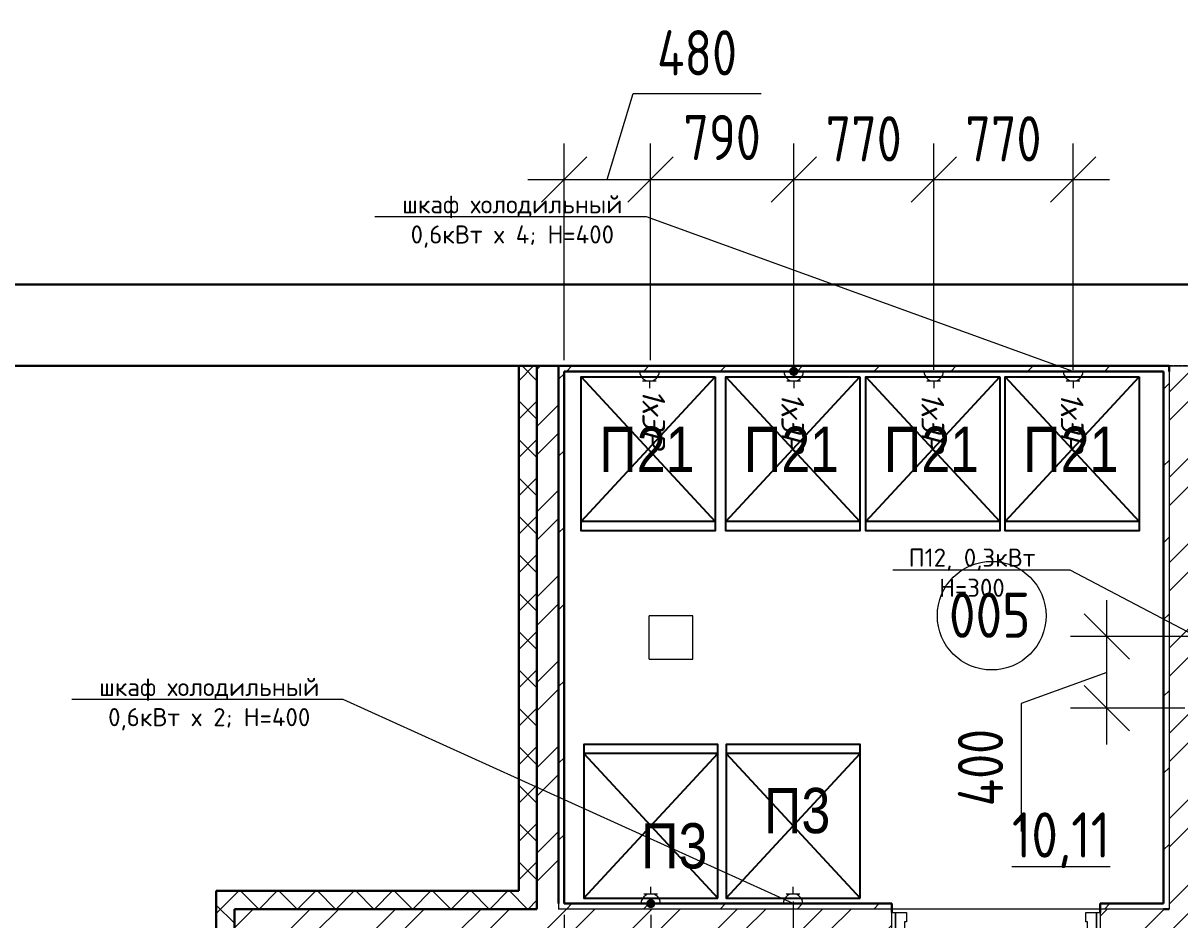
# Model space of a CAD drawing. Header units: millimetres. Extents: x -215207 to 92095, y -30385 to 123050.
# Drawn here: x -90483 to -84096, y 31650 to 36604 of the extents above; entities that cross this region are included whole.
import ezdxf
from ezdxf import colors
from ezdxf.entities.mleader import LeaderData, LeaderLine
from ezdxf.enums import TextEntityAlignment as Align
from ezdxf.math import Vec2, Vec3

# ---------------------------------------------------------------- set-up
doc = ezdxf.new("R2010")
doc.units = ezdxf.units.MM
doc.linetypes.add('ADSK_Линия сетки', pattern=[25, 20, -2.5, 0, -2.5])
for name, color, linetype, lineweight in [('Двери', 7, 'Continuous', 9), ('ДОНМ_ТХ_Анно', 84, 'Continuous', 20), ('Каркас_Импост', 7, 'Continuous', 9), ('Марки помещений', 7, 'Continuous', 20), ('Монтажный зазор', 7, 'Continuous', 9), ('Оси', 7, 'Continuous', 9), ('Панель', 7, 'Continuous', 30), ('Перекрытия', 7, 'Continuous', 18), ('Стены', 7, 'Continuous', 18), ('Стены разрез', 7, 'Continuous', 30), ('Стены штриховка', 7, 'Continuous', 9), ('ЭОМ', 1, 'Continuous', 18)]:
    doc.layers.add(name, color=color, linetype=linetype, lineweight=lineweight)
doc.layers.add('ТХ Подключения ЭОМ', color=7, linetype='Continuous', lineweight=18, true_color=0x003efa)
doc.layers.add('тх размеры розетки', color=7, linetype='Continuous', true_color=0xe91640)
doc.layers.add('ТХ_ПД_ЭО (все электрическое оборудование - кроме вытяжных зонтов)', color=20, linetype='Continuous')
doc.styles.add('GOST Common_3', font='GOST_Common.ttf', dxfattribs={"width": 0.9, "height": 2.5})
doc.styles.add('TX Text.Base', font='calibril.ttf', dxfattribs={"height": 250})
doc.styles.add('ГОСТ 2.304', font='CS_Gost2304.shx')
doc.styles.add('Розетки', font='isocpeui.ttf', dxfattribs={"height": 125})
doc.styles.add('ТХ_ДОНМ', font='ARIALN.TTF')
doc.dimstyles.new('СПДС', dxfattribs={"dimscale": 100, "dimtxt": 2.5, "dimasz": 2.5, "dimexe": 2, "dimexo": 0.625, "dimgap": 1, "dimtad": 1, "dimdec": 0, "dimtxsty": 'ГОСТ 2.304', "dimblk": 'OBLIQUE', "dimblk1": 'OBLIQUE', "dimblk2": 'OBLIQUE', "dimcen": 2.5, "dimdle": 2, "dimadec": 0, "dimazin": 2, "dimtfac": 0.75, "dimtdec": 4, "dimtmove": 1, "dimatfit": 3, "dimfxl": 0, "dimtolj": 1, "dimarcsym": 0})
pattern_1 = [(45, (-106999.95, 7949.98), (-235.7317, 235.7317), []), (45, (-106842.8, 7949.98), (-235.7317, 235.7317), [])]
pattern_2 = [(45, (-106999.95, 7949.98), (-212.132, 212.132), [])]
pattern_3 = [(45, (-106999.95, 7949.98), (-106.066, 106.066), []), (135, (-106999.95, 7949.98), (-106.066, -106.066), [])]

# ---------------------------------------------------------------- blocks, each defined once
blk = doc.blocks.new('розетка')
at = {"layer": 'ЭОМ', "lineweight": 5}
for p, q in [((701310.2, -755415.6), (701310.2, -755363.4)), ((701238.5, -755487.3), (701382, -755487.3)), ((701260.2, -755415.6), (701310.2, -755415.6)), ((701310.2, -755415.6), (701360.3, -755415.6))]:
    blk.add_line(p, q, dxfattribs=at)
blk.add_arc((701310.2, -755487.3), 71.7, 0, 180, dxfattribs=at)
blk = doc.blocks.new('AC_Дверь_Однопольная_Деревянная - Дв-11_1_2200х1100_Пр_Подвал_ПВХ-4936276-План подвала смеж')
at = {"layer": 'Каркас_Импост'}
for p, q in [((-555, 60), (-505, 60)), ((-555, -40), (-555, 60)), ((-505, 60), (-505, 10)), ((-505, 10), (-495, 10)), ((-495, 10), (-495, -40)), ((495, 10), (505, 10)), ((495, -40), (495, 10)), ((505, 60), (555, 60)), ((505, 10), (505, 60)), ((555, 60), (555, -40)), ((-495, -40), (-555, -40)), ((555, -40), (495, -40))]:
    blk.add_line(p, q, dxfattribs=at)
at = {"layer": 'Монтажный зазор'}
for p, q in [((-575, 60), (-555, 60)), ((-575, -40), (-575, 60)), ((-555, 60), (-555, -40)), ((555, 60), (575, 60)), ((555, -40), (555, 60)), ((575, 60), (575, -40)), ((-555, -40), (-575, -40)), ((575, -40), (555, -40))]:
    blk.add_line(p, q, dxfattribs=at)
at = {"layer": 'Панель'}
for p, q in [((-505, 1070), (-455, 1070)), ((-505, 60), (-505, 1070)), ((-455, 1070), (-455, 60)), ((-455, 60), (-505, 60))]:
    blk.add_line(p, q, dxfattribs=at)
at = {"layer": 'Панель', "lineweight": 9}
blk.add_arc((-505, 60), 1010, 0, 90, dxfattribs=at)
blk = doc.blocks.new('ADSK_Марка_Помещение_ОдноЗначение_Номер - Номер-462100-План подвала смеж')
at = {"layer": 'Марки помещений'}
blk.add_circle((0, 0), 3, dxfattribs=at)
blk = doc.blocks.new('Холодильник')
at = {"layer": 'ТХ_ПД_ЭО (все электрическое оборудование - кроме вытяжных зонтов)', "color": 30, "flags": 128}
blk.add_lwpolyline([(-282397, 147834.8), (-282397, 148684.8), (-281657, 148684.8), (-281657, 147834.8)], close=True, dxfattribs=at)
blk.add_lwpolyline([(-281657, 147834.8), (-282397, 148634.6), (-281657, 148634.8), (-282397, 147834.8)], dxfattribs=at)
blk = doc.blocks.new('_Dot')
at = {"color": 0, "linetype": 'ByBlock', "lineweight": -2}
blk.add_line((-0.5, 0), (-1, 0), dxfattribs=at)
at = {"color": 0, "linetype": 'ByBlock', "const_width": 0.5}
blk.add_lwpolyline([(-0.25, 0, 1), (0.25, 0, 1)], format="xyb", close=True, dxfattribs=at)
blk = doc.blocks.new('_Oblique')
at = {"color": 0, "linetype": 'ByBlock', "lineweight": -2}
blk.add_line((-0.5, -0.5), (0.5, 0.5), dxfattribs=at)
blk = doc.blocks.new('*D3555')
at = {"layer": 'Defpoints', "color": 0, "ltscale": 100, "transparency": 16777216}
for p in [(-87018.4, 35740), (-87495.9, 34680.2), (-87018.4, 34680.2)]:
    blk.add_point(p, dxfattribs=at)
at = {"layer": 'тх размеры розетки', "color": 0, "lineweight": 9, "ltscale": 100, "transparency": 16777216}
for p, q in [((-87257.2, 35740), (-87114.7, 36215)), ((-87114.7, 36215), (-86408.4, 36215)), ((-87495.9, 34742.7), (-87495.9, 35940)), ((-87018.4, 34742.7), (-87018.4, 35940)), ((-87695.9, 35740), (-86818.4, 35740))]:
    blk.add_line(p, q, dxfattribs=at)
at = {"layer": 'тх размеры розетки', "color": 0, "lineweight": 9, "ltscale": 100, "transparency": 16777216, "xscale": 250, "yscale": 250, "zscale": 250, "rotation": 180}
blk.add_blockref('_Oblique', (-87495.9, 35740), dxfattribs=at)
at = {"layer": 'тх размеры розетки', "color": 0, "lineweight": 9, "ltscale": 100, "transparency": 16777216, "xscale": 250, "yscale": 250, "zscale": 250}
blk.add_blockref('_Oblique', (-87018.4, 35740), dxfattribs=at)
at = {"layer": 'тх размеры розетки', "color": 0, "ltscale": 100, "transparency": 16777216, "insert": (-86761.6, 36440), "char_height": 250, "attachment_point": 5, "style": 'ГОСТ 2.304', "bg_fill": 3, "box_fill_scale": 1.1, "bg_fill_color": 256, "bg_fill_true_color": 13158600, "bg_fill_transparency": 0}
blk.add_mtext('\\A1;480', dxfattribs=at)
blk = doc.blocks.new('*D3556')
at = {"layer": 'Defpoints', "color": 0, "ltscale": 100, "transparency": 16777216}
for p in [(-86227.9, 35740), (-87018.4, 34680.2), (-86227.9, 34626.4)]:
    blk.add_point(p, dxfattribs=at)
at = {"layer": 'тх размеры розетки', "color": 0, "lineweight": 9, "ltscale": 100, "transparency": 16777216}
for p, q in [((-87018.4, 34742.7), (-87018.4, 35940)), ((-86227.9, 34688.9), (-86227.9, 35940)), ((-87218.4, 35740), (-86027.9, 35740))]:
    blk.add_line(p, q, dxfattribs=at)
at = {"layer": 'тх размеры розетки', "color": 0, "lineweight": 9, "ltscale": 100, "transparency": 16777216, "xscale": 250, "yscale": 250, "zscale": 250, "rotation": 180}
blk.add_blockref('_Oblique', (-87018.4, 35740), dxfattribs=at)
at = {"layer": 'тх размеры розетки', "color": 0, "lineweight": 9, "ltscale": 100, "transparency": 16777216, "xscale": 250, "yscale": 250, "zscale": 250}
blk.add_blockref('_Oblique', (-86227.9, 35740), dxfattribs=at)
at = {"layer": 'тх размеры розетки', "color": 0, "ltscale": 100, "transparency": 16777216, "insert": (-86623.1, 35972.3), "char_height": 250, "attachment_point": 5, "style": 'ГОСТ 2.304', "bg_fill": 3, "box_fill_scale": 1.1, "bg_fill_color": 256, "bg_fill_true_color": 13158600, "bg_fill_transparency": 0}
blk.add_mtext('\\A1;790', dxfattribs=at)
blk = doc.blocks.new('*D3557')
at = {"layer": 'Defpoints', "color": 0, "ltscale": 100, "transparency": 16777216}
for p in [(-85454.7, 35740), (-86227.9, 34626.4), (-85454.7, 34626.4)]:
    blk.add_point(p, dxfattribs=at)
at = {"layer": 'тх размеры розетки', "color": 0, "lineweight": 9, "ltscale": 100, "transparency": 16777216}
for p, q in [((-86227.9, 34688.9), (-86227.9, 35940)), ((-85454.7, 34688.9), (-85454.7, 35940)), ((-86427.9, 35740), (-85254.7, 35740))]:
    blk.add_line(p, q, dxfattribs=at)
at = {"layer": 'тх размеры розетки', "color": 0, "lineweight": 9, "ltscale": 100, "transparency": 16777216, "xscale": 250, "yscale": 250, "zscale": 250, "rotation": 180}
blk.add_blockref('_Oblique', (-86227.9, 35740), dxfattribs=at)
at = {"layer": 'тх размеры розетки', "color": 0, "lineweight": 9, "ltscale": 100, "transparency": 16777216, "xscale": 250, "yscale": 250, "zscale": 250}
blk.add_blockref('_Oblique', (-85454.7, 35740), dxfattribs=at)
at = {"layer": 'тх размеры розетки', "color": 0, "ltscale": 100, "transparency": 16777216, "insert": (-85841.3, 35965), "char_height": 250, "attachment_point": 5, "style": 'ГОСТ 2.304', "bg_fill": 3, "box_fill_scale": 1.1, "bg_fill_color": 256, "bg_fill_true_color": 13158600, "bg_fill_transparency": 0}
blk.add_mtext('\\A1;770', dxfattribs=at)
blk = doc.blocks.new('*D3558')
at = {"layer": 'Defpoints', "color": 0, "ltscale": 100, "transparency": 16777216}
for p in [(-84685.3, 35740), (-85454.7, 34626.4), (-84685.3, 34626.4)]:
    blk.add_point(p, dxfattribs=at)
at = {"layer": 'тх размеры розетки', "color": 0, "lineweight": 9, "ltscale": 100, "transparency": 16777216}
for p, q in [((-85454.7, 34688.9), (-85454.7, 35940)), ((-84685.3, 34688.9), (-84685.3, 35940)), ((-85654.7, 35740), (-84485.3, 35740))]:
    blk.add_line(p, q, dxfattribs=at)
at = {"layer": 'тх размеры розетки', "color": 0, "lineweight": 9, "ltscale": 100, "transparency": 16777216, "xscale": 250, "yscale": 250, "zscale": 250, "rotation": 180}
blk.add_blockref('_Oblique', (-85454.7, 35740), dxfattribs=at)
at = {"layer": 'тх размеры розетки', "color": 0, "lineweight": 9, "ltscale": 100, "transparency": 16777216, "xscale": 250, "yscale": 250, "zscale": 250}
blk.add_blockref('_Oblique', (-84685.3, 35740), dxfattribs=at)
at = {"layer": 'тх размеры розетки', "color": 0, "ltscale": 100, "transparency": 16777216, "insert": (-85070, 35965), "char_height": 250, "attachment_point": 5, "style": 'ГОСТ 2.304', "bg_fill": 3, "box_fill_scale": 1.1, "bg_fill_color": 256, "bg_fill_true_color": 13158600, "bg_fill_transparency": 0}
blk.add_mtext('\\A1;770', dxfattribs=at)
blk = doc.blocks.new('*D3559')
at = {"layer": 'Defpoints', "color": 0, "ltscale": 100, "transparency": 16777216}
for p in [(-87495.9, 31740.2), (-87017.1, 31740.2), (-87017.1, 31162.4)]:
    blk.add_point(p, dxfattribs=at)
at = {"layer": 'тх размеры розетки', "color": 0, "lineweight": 9, "ltscale": 100, "transparency": 16777216}
for p, q in [((-87495.9, 31677.7), (-87495.9, 30962.4)), ((-87017.1, 31677.7), (-87017.1, 30962.4)), ((-87695.9, 31162.4), (-86817.1, 31162.4)), ((-87256.5, 31162.4), (-87039, 30437.4)), ((-87039, 30437.4), (-86332.8, 30437.4))]:
    blk.add_line(p, q, dxfattribs=at)
at = {"layer": 'тх размеры розетки', "color": 0, "lineweight": 9, "ltscale": 100, "transparency": 16777216, "xscale": 250, "yscale": 250, "zscale": 250, "rotation": 180}
blk.add_blockref('_Oblique', (-87495.9, 31162.4), dxfattribs=at)
at = {"layer": 'тх размеры розетки', "color": 0, "lineweight": 9, "ltscale": 100, "transparency": 16777216, "xscale": 250, "yscale": 250, "zscale": 250}
blk.add_blockref('_Oblique', (-87017.1, 31162.4), dxfattribs=at)
at = {"layer": 'тх размеры розетки', "color": 0, "ltscale": 100, "transparency": 16777216, "insert": (-86685.9, 30662.4), "char_height": 250, "attachment_point": 5, "style": 'ГОСТ 2.304', "bg_fill": 3, "box_fill_scale": 1.1, "bg_fill_color": 256, "bg_fill_true_color": 13158600, "bg_fill_transparency": 0}
blk.add_mtext('\\A1;480', dxfattribs=at)
blk = doc.blocks.new('*D3560')
at = {"layer": 'Defpoints', "color": 0, "ltscale": 100, "transparency": 16777216}
for p in [(-86231.7, 31813.6), (-87017.1, 31740.2), (-86231.7, 31162.4)]:
    blk.add_point(p, dxfattribs=at)
at = {"layer": 'тх размеры розетки', "color": 0, "lineweight": 9, "ltscale": 100, "transparency": 16777216}
for p, q in [((-86231.7, 31751.1), (-86231.7, 30962.4)), ((-87017.1, 31677.7), (-87017.1, 30962.4)), ((-87217.1, 31162.4), (-86031.7, 31162.4))]:
    blk.add_line(p, q, dxfattribs=at)
at = {"layer": 'тх размеры розетки', "color": 0, "lineweight": 9, "ltscale": 100, "transparency": 16777216, "xscale": 250, "yscale": 250, "zscale": 250, "rotation": 180}
blk.add_blockref('_Oblique', (-87017.1, 31162.4), dxfattribs=at)
at = {"layer": 'тх размеры розетки', "color": 0, "lineweight": 9, "ltscale": 100, "transparency": 16777216, "xscale": 250, "yscale": 250, "zscale": 250}
blk.add_blockref('_Oblique', (-86231.7, 31162.4), dxfattribs=at)
at = {"layer": 'тх размеры розетки', "color": 0, "ltscale": 100, "transparency": 16777216, "insert": (-86624.4, 31394.7), "char_height": 250, "attachment_point": 5, "style": 'ГОСТ 2.304', "bg_fill": 3, "box_fill_scale": 1.1, "bg_fill_color": 256, "bg_fill_true_color": 13158600, "bg_fill_transparency": 0}
blk.add_mtext('\\A1;790', dxfattribs=at)
blk = doc.blocks.new('*D3564')
at = {"layer": 'Defpoints', "color": 0, "ltscale": 100, "transparency": 16777216}
for p in [(-84498.9, 33215.5), (-83952.1, 33215.5), (-84005.9, 32819.8)]:
    blk.add_point(p, dxfattribs=at)
at = {"layer": 'тх размеры розетки', "color": 0, "lineweight": 9, "ltscale": 100, "transparency": 16777216}
for p, q in [((-84498.9, 32619.8), (-84498.9, 33415.5)), ((-84014.6, 33215.5), (-84698.9, 33215.5)), ((-84498.9, 33017.7), (-84971.6, 32844.7)), ((-84971.6, 32844.7), (-84971.6, 32138.5)), ((-84068.4, 32819.8), (-84698.9, 32819.8))]:
    blk.add_line(p, q, dxfattribs=at)
at = {"layer": 'тх размеры розетки', "color": 0, "lineweight": 9, "ltscale": 100, "transparency": 16777216, "xscale": 250, "yscale": 250, "zscale": 250}
for p, rotation in [((-84498.9, 33215.5), 90), ((-84498.9, 32819.8), 270)]:
    blk.add_blockref('_Oblique', p, dxfattribs=dict(at, rotation=rotation))
at = {"layer": 'тх размеры розетки', "color": 0, "ltscale": 100, "transparency": 16777216, "insert": (-85196.6, 32491.6), "char_height": 250, "attachment_point": 5, "rotation": 90, "style": 'ГОСТ 2.304', "bg_fill": 3, "box_fill_scale": 1.1, "bg_fill_color": 256, "bg_fill_true_color": 13158600, "bg_fill_transparency": 0}
blk.add_mtext('\\A1;400', dxfattribs=at)

msp = doc.modelspace()

# ---------------------------------------------------------------- hatches: boundary and pattern name
at = {"layer": 'Стены разрез', "lineweight": 9}
h = msp.add_hatch(dxfattribs=at)
h.set_pattern_fill('FP_7', color=256, style=0, pattern_type=2)
h.set_pattern_definition(pattern_3)
h.paths.add_polyline_path([(-87745.9, 31810.2), (-87645.9, 31810.2), (-87645.9, 34710.2), (-87745.9, 34710.2), (-87745.9, 32824.6)])
h = msp.add_hatch(dxfattribs=at)
h.set_pattern_fill('FP_2', color=256, style=0, pattern_type=2)
h.set_pattern_definition(pattern_1)
h.paths.add_polyline_path([(-87525.9, 24385.2), (-87525.9, 29265.2), (-87645.9, 29265.2), (-87645.9, 24385.2)])
h.paths.add_polyline_path([(-87625.9, 30265.2), (-87525.9, 30265.2), (-87525.9, 31590.2), (-87645.9, 31590.2), (-87645.9, 30265.2)])
h.paths.add_polyline_path([(-87525.9, 31710.2), (-87525.9, 34710.2), (-87645.9, 34710.2), (-87645.9, 31710.2)])
h = msp.add_hatch(dxfattribs=at)
h.set_pattern_fill('FP_22', color=256, style=0, pattern_type=2)
h.set_pattern_definition(pattern_2)
h.paths.add_polyline_path([(-84155.9, 34680.2), (-84155.9, 34710.2), (-87525.9, 34710.2), (-87525.9, 34680.2), (-84185.9, 34680.2)])
h = msp.add_hatch(dxfattribs=at)
h.set_pattern_fill('FP_22', color=256, style=0, pattern_type=2)
h.set_pattern_definition(pattern_2)
h.paths.add_polyline_path([(-87525.9, 31740.2), (-87495.9, 31740.2), (-87495.9, 34680.2), (-87525.9, 34680.2), (-87525.9, 32824.6)])
h = msp.add_hatch(dxfattribs=at)
h.set_pattern_fill('FP_22', color=256, style=0, pattern_type=2)
h.set_pattern_definition(pattern_2)
h.paths.add_polyline_path([(-84155.9, 31710.2), (-84155.9, 34680.2), (-84185.9, 34680.2), (-84185.9, 31710.2)])
h = msp.add_hatch(dxfattribs=at)
h.set_pattern_fill('FP_2', color=256, style=0, pattern_type=2)
h.set_pattern_definition(pattern_1)
h.paths.add_polyline_path([(-84035.9, 31590.2), (-84035.9, 34710.2), (-84155.9, 34710.2), (-84155.9, 31590.2)])
h = msp.add_hatch(dxfattribs=at)
h.set_pattern_fill('FP_7', color=256, style=0, pattern_type=2)
h.set_pattern_definition(pattern_3)
h.paths.add_polyline_path([(-89315.9, 28835.2), (-89315.9, 31810.2), (-89415.9, 31810.2), (-89415.9, 28835.2)])
h = msp.add_hatch(dxfattribs=at)
h.set_pattern_fill('FP_7', color=256, style=0, pattern_type=2)
h.set_pattern_definition(pattern_3)
h.paths.add_polyline_path([(-87645.9, 31710.2), (-87645.9, 31810.2), (-89315.9, 31810.2), (-89315.9, 31710.2), (-88856.3, 31710.2)])
h = msp.add_hatch(dxfattribs=at)
h.set_pattern_fill('FP_2', color=256, style=0, pattern_type=2)
h.set_pattern_definition(pattern_1)
h.paths.add_polyline_path([(-89195.9, 28835.2), (-89195.9, 31710.2), (-89315.9, 31710.2), (-89315.9, 28835.2)])
h = msp.add_hatch(dxfattribs=at)
h.set_pattern_fill('FP_2', color=256, style=0, pattern_type=2)
h.set_pattern_definition(pattern_1)
h.paths.add_polyline_path([(-87495.9, 31590.2), (-85685.9, 31590.2), (-85685.9, 31710.2), (-89195.9, 31710.2), (-89195.9, 31590.2), (-87525.9, 31590.2)])
h.paths.add_polyline_path([(-84333.8, 31590.2), (-84155.9, 31590.2), (-84155.9, 31710.2), (-84535.9, 31710.2), (-84535.9, 31590.2)])
h = msp.add_hatch(dxfattribs=at)
h.set_pattern_fill('FP_22', color=256, style=0, pattern_type=2)
h.set_pattern_definition(pattern_2)
h.paths.add_polyline_path([(-84333.8, 31710.2), (-84185.9, 31710.2), (-84185.9, 31740.2), (-84535.9, 31740.2), (-84535.9, 31710.2)])
h.paths.add_polyline_path([(-85685.9, 31710.2), (-85685.9, 31740.2), (-87525.9, 31740.2), (-87525.9, 31710.2), (-86595, 31710.2)])

# ---------------------------------------------------------------- linework, layer by layer
at = {"layer": 'Оси', "linetype": 'ADSK_Линия сетки'}
msp.add_line((-76653.1, 34710.2), (-94570, 34710.2), dxfattribs=at)
at = {"layer": 'Перекрытия', "color": 49, "true_color": 0x464646}
for p, q in [((-87025.9, 33090.2), (-87025.9, 33330.2)), ((-86785.9, 33330.2), (-87025.9, 33330.2)), ((-86785.9, 33090.2), (-86785.9, 33330.2)), ((-87025.9, 33090.2), (-86785.9, 33090.2)), ((-84535.9, 31710.2), (-85685.9, 31710.2))]:
    msp.add_line(p, q, dxfattribs=at)
at = {"layer": 'Стены'}
msp.add_line((-84155.9, 34710.2), (-84035.9, 34710.2), dxfattribs=at)
at = {"layer": 'Стены разрез'}
for p, q in [((-79285.9, 35160.2), (-94570, 35160.2)), ((-94570, 34710.2), (-84155.9, 34710.2)), ((-87745.9, 34710.2), (-87745.9, 31810.2)), ((-87645.9, 34710.2), (-87645.9, 31710.2)), ((-87525.9, 34710.2), (-84155.9, 34710.2)), ((-87525.9, 34710.2), (-87525.9, 31740.2)), ((-87495.9, 34680.2), (-84185.9, 34680.2)), ((-87495.9, 31740.2), (-87495.9, 34680.2)), ((-84185.9, 34680.2), (-84185.9, 31740.2)), ((-84155.9, 34710.2), (-84155.9, 34680.2)), ((-89415.9, 31810.2), (-89415.9, 28735.2)), ((-87745.9, 31810.2), (-89415.9, 31810.2)), ((-87645.9, 31710.2), (-89315.9, 31710.2)), ((-89315.9, 31710.2), (-89315.9, 28835.2)), ((-85685.9, 31740.2), (-87495.9, 31740.2)), ((-85685.9, 31690.2), (-85685.9, 31740.2)), ((-84185.9, 31740.2), (-84535.9, 31740.2)), ((-84535.9, 31740.2), (-84535.9, 31690.2)), ((-84155.9, 31710.2), (-84185.9, 31710.2))]:
    msp.add_line(p, q, dxfattribs=at)
at = {"layer": 'Стены штриховка'}
for p, q in [((-84155.9, 34680.2), (-84155.9, 31710.2)), ((-87525.9, 31740.2), (-87525.9, 31710.2)), ((-85685.9, 31710.2), (-87525.9, 31710.2)), ((-84185.9, 31710.2), (-84535.9, 31710.2))]:
    msp.add_line(p, q, dxfattribs=at)

# ---------------------------------------------------------------- block references
at = {"color": 1, "rotation": 180}
for p in [(-369058.3, 182485.1), (-368260.1, 182485.1), (-367486.9, 182485.1), (-366717.6, 182485.1)]:
    msp.add_blockref('Холодильник', p, dxfattribs=at)
at = {"color": 1, "xscale": -1}
for p in [(-369044.1, -116065.3), (-368258.7, -116065.3)]:
    msp.add_blockref('Холодильник', p, dxfattribs=at)
at = {"layer": 'Двери', "rotation": 180}
msp.add_blockref('AC_Дверь_Однопольная_Деревянная - Дв-11_1_2200х1100_Пр_Подвал_ПВХ-4936276-План подвала смеж', (-85110.9, 31650.2), dxfattribs=at)
at = {"layer": 'Марки помещений', "xscale": 99.99999999999993, "yscale": 99.99999999999993, "zscale": 99.99999999999993}
msp.add_blockref('ADSK_Марка_Помещение_ОдноЗначение_Номер - Номер-462100-План подвала смеж', (-85134.8, 33330.7), dxfattribs=at)
at = {"layer": 'ТХ Подключения ЭОМ', "lineweight": 20, "ltscale": 3, "xscale": 0.75, "yscale": 0.75, "zscale": 0.75, "rotation": 180}
for p in [(438958.2, -531935.2), (439754.8, -531935.2), (440528, -531935.2), (441297.4, -531935.2)]:
    msp.add_blockref('розетка', p, dxfattribs=at)
at = {"layer": 'ТХ Подключения ЭОМ', "lineweight": 20, "ltscale": 3, "xscale": 0.75, "yscale": 0.75, "zscale": 0.75}
for p in [(-612999.8, 598355.7), (-612214.4, 598355.7)]:
    msp.add_blockref('розетка', p, dxfattribs=at)

# ---------------------------------------------------------------- texts
at = {"layer": 'ДОНМ_ТХ_Анно', "style": 'ТХ_ДОНМ'}
for s, p in [('П21', (-87038.8, 34249.3)), ('П21', (-86240.6, 34249.3)), ('П21', (-85467.4, 34249.3)), ('П21', (-84698, 34249.3)), ('П3', (-86209, 32254.1)), ('П3', (-86887.4, 32059.3))]:
    msp.add_text(s, height=250, dxfattribs=at).set_placement(p, align=Align.MIDDLE_CENTER)
at = {"layer": 'Марки помещений', "lineweight": 9, "char_height": 250, "attachment_point": 1, "style": 'GOST Common_3'}
for s, insert, width in [('005', (-85371, 33458.4), 584.43), ('\\L10,11', (-85023.3, 32244.2), 699.873)]:
    msp.add_mtext(s, dxfattribs=dict(at, insert=insert, width=width))
at = {"layer": 'ТХ Подключения ЭОМ', "lineweight": 20, "ltscale": 3, "char_height": 125, "width": 448.79, "attachment_point": 4, "rotation": 270, "style": 'Розетки'}
for insert in [(-87000.8, 34583.1), (-86233.3, 34565.3), (-85460.1, 34565.3), (-84690.8, 34565.3)]:
    msp.add_mtext('1хЭР', dxfattribs=dict(at, insert=insert))

# ---------------------------------------------------------------- leaders
at = {"layer": 'ТХ Подключения ЭОМ'}
ml = msp.add_multileader_mtext('Standard', dxfattribs=at)
ml.set_content('\\A1;{\\fISOCPEUR|b0|i0|c204|p34;шкаф холодильный\\P0,6кВт х 4; \\fISOCPEUR|b0|i0|c0|p34;H\\fISOCPEUR|b0|i0|c204|p34;=4\\fISOCPEUR|b0|i0|c0|p34;00}', color=256, style='TX Text.Base')
ml.set_leader_properties(lineweight=9)
ml.set_arrow_properties(name='DOT')
ml.build(insert=Vec2(0, 0))
ml.multileader.update_dxf_attribs({"text_left_attachment_type": 6, "text_right_attachment_type": 6, "dogleg_length": 50, "arrow_head_size": 50})
ctx = ml.context
ctx.base_point, ctx.char_height, ctx.arrow_head_size, ctx.landing_gap_size, ctx.plane_origin = Vec3(-88496.6, 35533.3), 100, 50, 140, Vec3(-103804.1, 37234.2)
ctx.left_attachment, ctx.right_attachment, ctx.text_align_type = 6, 6, 1
notes = []
notes.append((ctx, [(0, (1, 1, 0), (-87041.6, 35533.3), (-1, 0), 25, [(3, [(-86227.9, 34680.2), (-87024.4, 34680.2), (-85454.7, 34680.2), (-84685.3, 34680.2)], 0, [])])]))
ctx.mtext.insert, ctx.mtext.width, ctx.mtext.alignment, ctx.mtext.flow_direction = Vec3(-87781.6, 35653.3), 1505.102, 2, 5
ml = msp.add_multileader_mtext('Standard', dxfattribs=at)
ml.set_content('\\A1;{\\fISOCPEUR|b0|i0|c204|p34;П12, 0,3кВт \\PH=3\\fISOCPEUR|b0|i0|c0|p34;00}', color=256, style='TX Text.Base')
ml.set_leader_properties(lineweight=9)
ml.set_arrow_properties(name='DOT')
ml.build(insert=Vec2(0, 0))
ml.multileader.update_dxf_attribs({"text_left_attachment_type": 6, "text_right_attachment_type": 6, "dogleg_length": 50, "arrow_head_size": 50})
ctx = ml.context
ctx.base_point, ctx.char_height, ctx.arrow_head_size, ctx.landing_gap_size, ctx.plane_origin = Vec3(-85728.6, 33581.4), 100, 50, 140, Vec3(-67536.3, 36692.5)
ctx.left_attachment, ctx.right_attachment, ctx.text_align_type = 6, 6, 1
notes.append((ctx, [(1, (1, 1, 0), (-84701.8, 33581.4), (-1, 0), 56.8, [(1, [(-84005.9, 33215.5)], 0, [])])]))
ctx.mtext.insert, ctx.mtext.width, ctx.mtext.alignment, ctx.mtext.flow_direction = Vec3(-85243.6, 33701.4), 1505.102, 2, 5
ml = msp.add_multileader_mtext('Standard', dxfattribs=at)
ml.set_content('\\A1;{\\fISOCPEUR|b0|i0|c204|p34;шкаф холодильный\\P0,6кВт х 2; \\fISOCPEUR|b0|i0|c0|p34;H\\fISOCPEUR|b0|i0|c204|p34;=4\\fISOCPEUR|b0|i0|c0|p34;00}', color=256, style='TX Text.Base')
ml.set_leader_properties(lineweight=9)
ml.set_arrow_properties(name='DOT')
ml.build(insert=Vec2(0, 0))
ml.multileader.update_dxf_attribs({"text_left_attachment_type": 6, "text_right_attachment_type": 6, "dogleg_length": 50, "arrow_head_size": 50})
ctx = ml.context
ctx.base_point, ctx.char_height, ctx.arrow_head_size, ctx.landing_gap_size, ctx.plane_origin = Vec3(-90170.2, 32866.8), 100, 50, 140, Vec3(-104360.5, 35561.5)
ctx.left_attachment, ctx.right_attachment, ctx.text_align_type = 6, 6, 1
notes.append((ctx, [(0, (1, 1, 0), (-88715.1, 32866.8), (-1, 0), 25, [(0, [(-87017.1, 31740.2), (-86231.7, 31740.2)], 0, [])])]))
ctx.mtext.insert, ctx.mtext.width, ctx.mtext.alignment, ctx.mtext.flow_direction = Vec3(-89455.2, 32986.8), 1505.102, 2, 5
for ctx, leaders in notes:
    for number, flags, end, landing, length, lines in leaders:
        leader = LeaderData()
        leader.index, (leader.has_last_leader_line, leader.has_dogleg_vector, leader.attachment_direction) = number, flags
        leader.last_leader_point, leader.dogleg_vector, leader.dogleg_length = Vec3(end), Vec3(landing), length
        for number, points, colour, breaks in lines:
            line = LeaderLine()
            line.index, line.vertices, line.color, line.breaks = number, Vec3.list(points), colors.encode_raw_color(colour), breaks
            leader.lines.append(line)
        ctx.leaders.append(leader)

# ---------------------------------------------------------------- next in the draw order: dimensions: what is measured, and where the dimension line sits
at = {"layer": 'тх размеры розетки', "ltscale": 100}
for base, p1, p2, picture, middle in [((-87018.4376, 35740.0372), (-87495.9282, 34680.2466), (-87018.4376, 34680.2466), '*D3555', (-87014.6829, 36440.0372)), ((-87017.1, 31162.4), (-87495.9, 31740.2), (-87017.1, 31740.2), '*D3559', (-86939, 30662.4))]:
    dim = msp.add_linear_dim(base=base, p1=p1, p2=p2, dimstyle='СПДС', override={"dimrnd": 10, "dimtfillclr": 7, "dimlwd": 9, "dimlwe": 9}, dxfattribs=at)
    dim.commit()
    dim.dimension.update_dxf_attribs({"geometry": picture, "text_midpoint": middle})
dim = msp.add_linear_dim(base=(-84498.9, 33215.5), p1=(-84005.9, 32819.8), p2=(-83952.1, 33215.5), angle=90, dimstyle='СПДС', override={"dimrnd": 10, "dimtfillclr": 7, "dimlwd": 9, "dimlwe": 9}, dxfattribs=at)
dim.commit()
dim.dimension.update_dxf_attribs({"geometry": '*D3564', "text_midpoint": (-84971.6, 32744.7), "dimtype": 160})

# ---------------------------------------------------------------- next in the draw order: dimensions: what is measured, and where the dimension line sits
for base, p1, p2, picture, middle in [((-86227.8606, 35740.0372), (-87018.4376, 34680.2466), (-86227.8606, 34626.4493), '*D3556', (-86623.1491, 35972.2714)), ((-86231.7, 31162.4), (-87017.1, 31740.2), (-86231.7, 31813.6), '*D3560', (-86624.4, 31394.7))]:
    dim = msp.add_linear_dim(base=base, p1=p1, p2=p2, dimstyle='СПДС', override={"dimrnd": 10, "dimtfillclr": 7, "dimlwd": 9, "dimlwe": 9}, dxfattribs=at)
    dim.commit()
    dim.dimension.update_dxf_attribs({"geometry": picture, "text_midpoint": middle})

# ---------------------------------------------------------------- next in the draw order: dimensions: what is measured, and where the dimension line sits
dim = msp.add_linear_dim(base=(-85454.7, 35740), p1=(-86227.9, 34626.4), p2=(-85454.7, 34626.4), dimstyle='СПДС', override={"dimrnd": 10, "dimtfillclr": 7, "dimlwd": 9, "dimlwe": 9}, dxfattribs=at)
dim.commit()
dim.dimension.update_dxf_attribs({"geometry": '*D3557', "text_midpoint": (-85841.3, 35965)})

# ---------------------------------------------------------------- next in the draw order: dimensions: what is measured, and where the dimension line sits
dim = msp.add_linear_dim(base=(-84685.3, 35740), p1=(-85454.7, 34626.4), p2=(-84685.3, 34626.4), dimstyle='СПДС', override={"dimrnd": 10, "dimtfillclr": 7, "dimlwd": 9, "dimlwe": 9}, dxfattribs=at)
dim.commit()
dim.dimension.update_dxf_attribs({"geometry": '*D3558', "text_midpoint": (-85070, 35965)})

doc.saveas('drawing.dxf')
